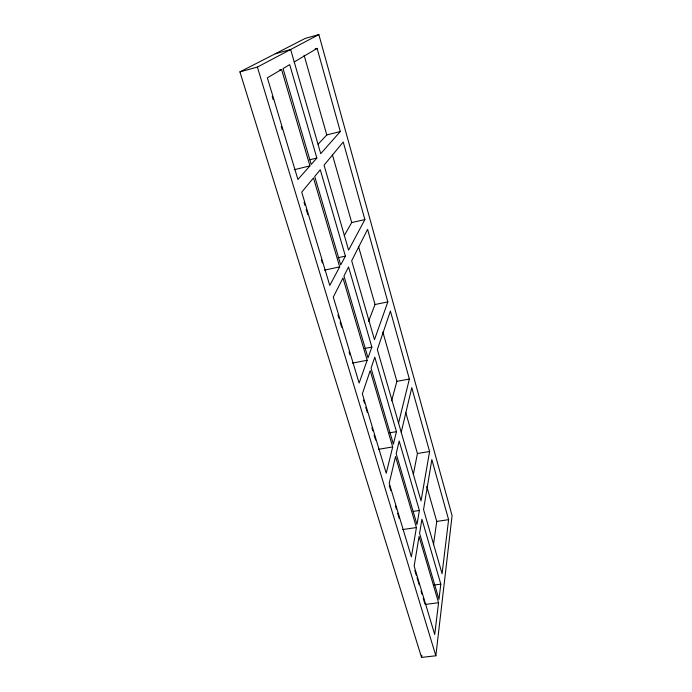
<?xml version="1.0" encoding="UTF-8"?>
<svg xmlns="http://www.w3.org/2000/svg" width="692" height="692" viewBox="0 0 692 692"><rect width="100%" height="100%" fill="white"/><g stroke="black" fill="none" stroke-linecap="round" stroke-linejoin="round"><path stroke-width="1.04" d="M435.848 655.782L452.084 515.626L318.856 34.6L305.241 38.397L239.916 71.881L421.549 657.4L435.848 655.782L257.381 67.081L318.856 34.6M438.564 602.732L434.723 634.521L414.145 566.082L419.067 536.499L438.564 602.732L425.078 604.436M440.813 584.152L438.97 599.376L419.586 533.376L421.93 519.234L440.813 584.152L433.746 585.077M448.606 519.675L442.076 573.685L423.547 509.528L431.843 459.583L448.606 519.675L436.747 521.422L433.469 544.708M421.549 657.4L421.835 655.263M416.428 527.555L411.368 556.835L389.233 483.206L395.521 456.538L416.428 527.555L402.554 529.579M419.387 510.48L416.965 524.467L396.187 453.727L399.18 441.02L419.387 510.48L413.159 511.414M401.23 432.31L411.766 387.641L429.585 451.504L421.047 500.878L377.339 349.598L390.4 311.054L409.37 379.052L398.557 423.054M413.314 474.53L417.423 453.511L405.746 412.475M392.693 446.937L386.231 473.242L362.357 393.817L370.22 370.609L392.693 446.937L378.403 449.333M396.455 431.644L393.376 444.169L371.05 368.17L374.779 357.141L396.455 431.644L389.51 432.829M391.594 400.824L396.888 381.353L382.875 332.108M367.175 360.272L359.122 383.048L333.284 297.11L342.955 278.011L367.175 360.272L352.453 363.092M371.855 347.073L368.023 357.885L343.967 276.004L348.552 266.965L371.855 347.073L364.701 348.465M387.84 301.894L374.476 339.677L351.683 260.789L367.599 229.355L387.84 301.894L375.029 304.523L368.49 321.486M339.677 266.861L329.773 285.441L301.729 192.16L313.493 177.939L339.677 266.861L324.479 270.157M345.394 256.118L340.715 264.915L314.722 176.451L320.275 169.748L345.394 256.118L338.033 257.735M364.874 219.572L348.595 250.115L324.055 165.172L343.232 142.007L364.874 219.572L351.709 222.573L344.244 235.609M309.938 165.872L297.915 179.47L267.363 77.85L281.558 69.451L309.938 165.872L294.256 169.713M316.867 158.035L311.201 164.454L283.037 68.577L289.697 64.633L316.867 158.035L309.774 159.791M315.137 48.95L317.118 48.405L340.308 131.532L320.733 153.667L290.64 49.504L275.243 53.768M318.104 144.221L326.78 134.949L340.308 131.532M294.238 61.951L317.118 48.405M239.916 71.881L257.381 67.081M279.533 70.004L281.558 69.451M396.888 381.353L409.37 379.052M417.423 453.511L429.585 451.504M272.233 96.525L273.167 99.622M281.229 126.42L282.163 129.516M304.056 202.28L304.99 205.368M306.227 209.486L307.776 214.624M321.391 259.872L322.316 262.96M337.981 315.007L338.907 318.078M340.135 322.169L341.675 327.281M349.062 351.839L349.988 354.909M363.577 400.062L364.502 403.142M365.739 407.251L367.279 412.38M371.915 427.777L372.841 430.857M374.078 434.965L375.626 440.095M389.293 485.524L390.833 490.654M395.461 506.016L396.386 509.096M397.615 513.187L399.163 518.317M414.845 570.433L416.394 575.588M417.017 577.647L419.188 584.861M421.047 591.046L421.973 594.134M423.219 598.26L424.767 603.407M304.125 55.325L326.78 134.949M332.376 154.627L351.709 222.573M358.594 246.75L375.029 304.523M426.756 486.329L436.747 521.422"/></g></svg>
